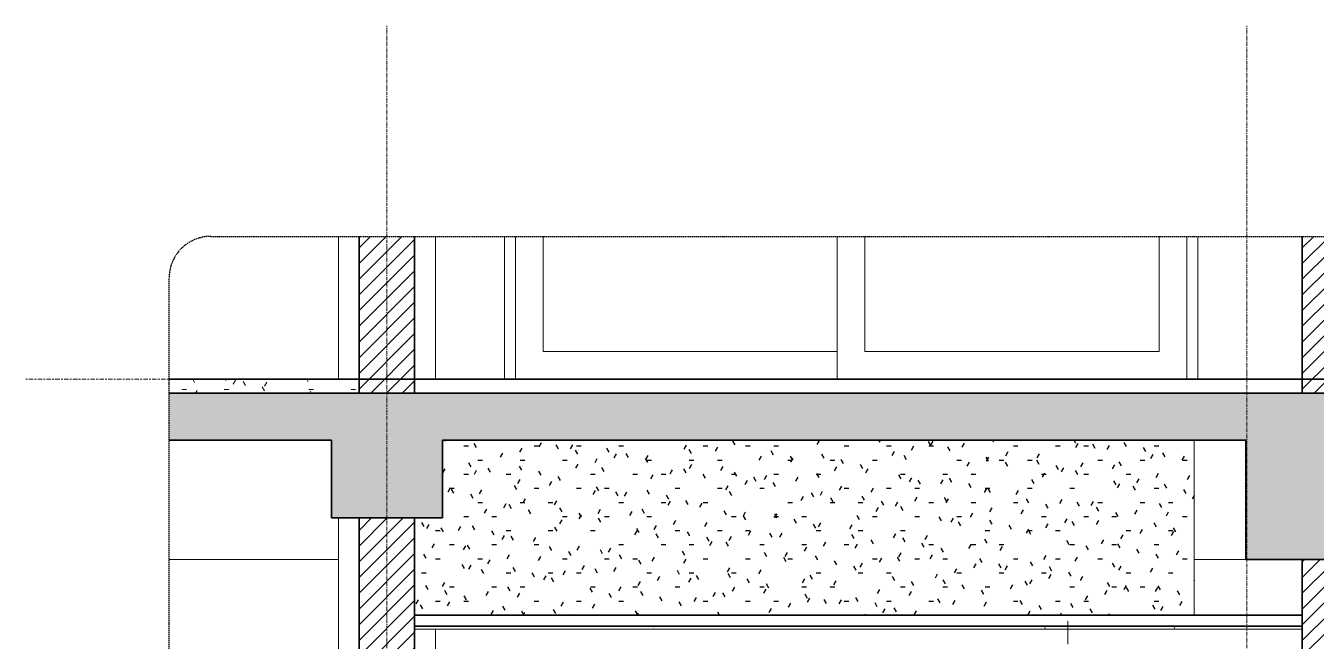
# Model space of a CAD drawing. Header units: millimetres. Extents: x 31157 to 224036, y 218 to 80529.
# Drawn here: x 85543 to 90195, y 4656 to 6873 of the extents above; entities that cross this region are included whole.
import ezdxf

# ---------------------------------------------------------------- set-up
doc = ezdxf.new("R2010")
doc.units = ezdxf.units.MM
for name, pattern in [('Centre', [31.75, 6.35, -4.7625, 15.875, -4.7625]), ('Grid Line', [22.225, 12.7, -3.175, 3.175, -3.175]), ('Hidden', [7.14375, 4.7625, -2.38125]), ('IMPORT-CENTER _2_', [40.64, 25.4, -5.08, 5.08, -5.08])]:
    doc.linetypes.add(name, pattern=pattern)
for name, color, linetype, lineweight in [('0-5', 170, 'Continuous', 5), ('A-CLNG', 13, 'Continuous', 18), ('A-CLNG-1', 250, 'Continuous', 35), ('A-CLNG-2', 7, 'Continuous', 18), ('A-CLNG-FNSH-1', 7, 'Continuous', 18), ('A-CLNG-IDEN', 151, 'Continuous', 9), ('A-CLNG-PATT-1', 7, 'Continuous', 18), ('A-CLNG-PATT-2', 31, 'Continuous', 25), ('A-DETL-GENF', 92, 'Continuous', 18), ('A-DETL-GENF-4', 92, 'Hidden', 25), ('A-DETL-GENF-5', 9, 'Continuous', 18), ('A-DETL-MEDM', 33, 'Continuous', 35), ('A-DOOR', 31, 'Continuous', 18), ('A-DOOR-FRAM-1', 31, 'Continuous', 18), ('A-DOOR-GLAZ-1', 31, 'Continuous', 18), ('A-FLOR-FNSH-1', 250, 'Continuous', 35), ('A-FLOR-LEVL-2', 51, 'Centre', 9), ('A-FLOR-PATT-4', 67, 'Continuous', 18), ('A-WALL', 113, 'Continuous', 18), ('A-WALL-6', 250, 'Continuous', 35), ('A-WALL-PATT-1', 9, 'Continuous', 18), ('A-WALL-PATT-2', 111, 'Continuous', 18), ('G-IMPT', 8, 'Continuous', 18), ('G-IMPT-5', 8, 'IMPORT-CENTER _2_', 18), ('M-EQPM', 50, 'Continuous', 18), ('M-EQPM-3', 50, 'Continuous', 25), ('S-BEAM-2', 7, 'Continuous', 18), ('S-COLS-8', 7, 'Continuous', 18), ('S-GRID-1', 1, 'Grid Line', 9)]:
    doc.layers.add(name, color=color, linetype=linetype, lineweight=lineweight)
pattern_1 = [(45, (71323.108, 15875), (-28.28427, 28.28427), [])]
pattern_2 = [(0, (71323.11, 15875), (203.2, 50.8), [16.764, -135.636, 16.764, -135.636, -812.8]), (0, (71323.11, 15875), (203.2, 50.8), [-304.8, 16.764, -288.036, 16.764, -135.636, -355.6]), (0, (71323.11, 15875), (203.2, 50.8), [-762, 16.764, -84.836, 16.764, -237.236]), (120, (71399.31, 15900.4), (-145.5941, 150.57636), [16.764, -135.636, 16.764, -135.636, -812.8]), (120, (71399.31, 15900.4), (-145.5941, 150.57636), [-304.8, 16.764, -288.036, 16.764, -135.636, -355.6]), (120, (71399.31, 15900.4), (-145.5941, 150.57636), [-762, 16.764, -84.836, 16.764, -237.236]), (240, (71424.71, 16002), (-57.6059, -201.37636), [16.764, -135.636, 16.764, -135.636, -812.8]), (240, (71424.71, 16002), (-57.6059, -201.37636), [-304.8, 16.764, -288.036, 16.764, -135.636, -355.6]), (240, (71424.71, 16002), (-57.6059, -201.37636), [-762, 16.764, -84.836, 16.764, -237.236])]
pattern_3 = [(45, (88231.17, 15875), (-28.28427, 28.28427), [])]

# ---------------------------------------------------------------- blocks, each defined once
blk = doc.blocks.new('NCV_TKTC_KET CAU_rvt-5-TKCS_CĂN HỘ LOẠI 2 - MẶT CẮT 4')
at = {"layer": 'S-BEAM-2'}
for p, q in [((69761.9, 4950), (69151.9, 4950)), ((73033.3, 4950), (72846.9, 4950))]:
    blk.add_line(p, q, dxfattribs=at)
at = {"layer": 'S-COLS-8'}
for p, q in [((69761.9, 5600), (69761.9, 6114.3)), ((70111.9, 5600), (70111.9, 6114.3)), ((69761.9, 2200), (69761.9, 5100)), ((70111.9, 2200), (70111.9, 4700))]:
    blk.add_line(p, q, dxfattribs=at)
blk = doc.blocks.new('NCV_TKTC_TANG 2_rvt-5-TKCS_CĂN HỘ LOẠI 2 - MẶT CẮT 4')
at = {"layer": 'A-FLOR-PATT-4'}
h = blk.add_hatch(dxfattribs=at)
h.set_pattern_fill('FP_18', color=256, style=0, pattern_type=2)
h.set_pattern_definition(pattern_2)
h.paths.add_polyline_path([(69736.9, 5550), (69836.9, 5550), (69836.9, 5600), (69151.9, 5600), (69151.9, 5550), (69711.4, 5550)])
at = {"layer": 'A-WALL-PATT-1'}
h = blk.add_hatch(dxfattribs=at)
h.set_pattern_fill('FP_16', color=256, style=0, pattern_type=2)
h.set_pattern_definition(pattern_1)
h.paths.add_polyline_path([(73336.9, 5550), (73336.9, 6114.3), (73236.9, 6114.3), (73236.9, 5550)])
at = {"layer": 'A-FLOR-FNSH-1'}
for p, q in [((69836.9, 5600), (69151.9, 5600)), ((69836.9, 5550), (69836.9, 5600)), ((73236.9, 5600), (70036.9, 5600)), ((70036.9, 5600), (70036.9, 5550)), ((73236.9, 5550), (73236.9, 5600))]:
    blk.add_line(p, q, dxfattribs=at)
at = {"layer": 'A-WALL-6'}
blk.add_line((73236.9, 6114.3), (73236.9, 5550), dxfattribs=at)
blk = doc.blocks.new('CL_01-VÁCH DỰNG THẠCH CAO CĂN HỘ LOẠI 1-5A5 - CL_01-VÁCH DỰNG THẠCH CAO CĂN HỘ LOẠI 1A-5-874219-TKCS_CĂN HỘ LOẠI 2 - MẶT CẮT 4')
at = {"layer": 'A-CLNG-PATT-2'}
h = blk.add_hatch(dxfattribs=at)
h.set_pattern_fill('FP_18', color=256, style=0, pattern_type=2)
h.set_pattern_definition(pattern_2)
h.paths.add_polyline_path([(70272.9, 4750), (72846.9, 4750), (72846.9, 5380), (70136.9, 5380), (70136.9, 5100), (70036.9, 5100), (70036.9, 4750), (70111.9, 4750)])
at = {"layer": 'A-CLNG-2'}
blk.add_line((72846.9, 4750), (72846.9, 5380), dxfattribs=at)
blk = doc.blocks.new('NCV_TKTC_TANG 1_rvt-5-TKCS_CĂN HỘ LOẠI 2 - MẶT CẮT 4')
at = {"layer": 'A-CLNG-PATT-1'}
h = blk.add_hatch(dxfattribs=at)
h.set_pattern_fill('FP_21', color=256, style=0, pattern_type=2)
h.set_pattern_definition([(0, (71323.11, 15875), (406.4, 101.6), [16.764, -288.036, 16.764, -288.036, -1625.6]), (0, (71323.11, 15875), (406.4, 101.6), [-609.6, 16.764, -592.836, 16.764, -288.036, -711.2]), (0, (71323.11, 15875), (406.4, 101.6), [-1524, 16.764, -186.436, 16.764, -491.236]), (120, (71475.51, 15925.8), (-291.1882, 301.1527), [16.764, -288.036, 16.764, -288.036, -1625.6]), (120, (71475.51, 15925.8), (-291.1882, 301.1527), [-609.6, 16.764, -592.836, 16.764, -288.036, -711.2]), (120, (71475.51, 15925.8), (-291.1882, 301.1527), [-1524, 16.764, -186.436, 16.764, -491.236]), (240, (71526.31, 16129), (-115.2118, -402.7527), [16.764, -288.036, 16.764, -288.036, -1625.6]), (240, (71526.31, 16129), (-115.2118, -402.7527), [-609.6, 16.764, -592.836, 16.764, -288.036, -711.2]), (240, (71526.31, 16129), (-115.2118, -402.7527), [-1524, 16.764, -186.436, 16.764, -491.236])])
h.paths.add_polyline_path([(72836.9, 4700), (73236.9, 4700), (73236.9, 4710), (70036.9, 4710), (70036.9, 4700), (72823.9, 4700)])
at = {"layer": 'A-WALL-PATT-1'}
h = blk.add_hatch(dxfattribs=at)
h.set_pattern_fill('FP_16', color=256, style=0, pattern_type=2)
h.set_pattern_definition(pattern_1)
h.paths.add_polyline_path([(73336.9, 2150), (73336.9, 4950), (73236.9, 4950), (73236.9, 2150)])
at = {"layer": 'A-CLNG-1'}
for p, q in [((73236.9, 4750), (70036.9, 4750)), ((70036.9, 4750), (70036.9, 4710)), ((73236.9, 4710), (73236.9, 4750)), ((73236.9, 4710), (70036.9, 4710))]:
    blk.add_line(p, q, dxfattribs=at)
at = {"layer": 'A-CLNG-FNSH-1'}
for p, q in [((70036.9, 4710), (70036.9, 4700)), ((70036.9, 4700), (73236.9, 4700)), ((73236.9, 4700), (73236.9, 4710))]:
    blk.add_line(p, q, dxfattribs=at)
at = {"layer": 'A-WALL-6'}
blk.add_line((73236.9, 4950), (73236.9, 2150), dxfattribs=at)
at = {"layer": 'A-CLNG'}
blk.add_blockref('CL_01-VÁCH DỰNG THẠCH CAO CĂN HỘ LOẠI 1-5A5 - CL_01-VÁCH DỰNG THẠCH CAO CĂN HỘ LOẠI 1A-5-874219-TKCS_CĂN HỘ LOẠI 2 - MẶT CẮT 4', (0, 0), dxfattribs=at)
blk = doc.blocks.new('TKTC_XREF_251221_MB TANG 2-7 - TKTC_XREF_260130_MB TANG 2-5_dwg_$cc-4746808-TKCS_CĂN HỘ LOẠI 2 - MẶT CẮT 4')
at = {"layer": 'G-IMPT-5'}
for p, q in [((70174.6, 5600), (70021.6, 5600)), ((70098.1, 5600), (70098.1, 5600))]:
    blk.add_line(p, q, dxfattribs=at)
at = {"layer": 'M-EQPM'}
for p, q in [((70041.3, 5600), (70041.3, 5600)), ((70098.1, 5600), (70085.6, 5600)), ((70085.6, 5600), (70098.1, 5600)), ((70098.1, 5600), (70152.2, 5600)), ((70152.2, 5600), (70098.1, 5600)), ((70098.1, 5600), (70110.7, 5600)), ((70110.7, 5600), (70098.1, 5600))]:
    blk.add_line(p, q, dxfattribs=at)
blk = doc.blocks.new('TKTC_XREF_251221_MB TANG 2-7 - TKTC_XREF_260130_MB TANG 2-5_dwg_CUM U_DN100-4746796-TKCS_CĂN HỘ LOẠI 2 - MẶT CẮT 4')
at = {"layer": 'G-IMPT'}
for p, q in [((70019.2, 5600), (70020.2, 5600)), ((70020.2, 5600), (70019.2, 5600)), ((70019.2, 5600), (70020.2, 5600)), ((70020.2, 5600), (70019.2, 5600)), ((70025.6, 5600), (70020.2, 5600)), ((70020.2, 5600), (70025.6, 5600)), ((70025.6, 5600), (70020.2, 5600)), ((70020.2, 5600), (70025.6, 5600)), ((70026.6, 5600), (70026.6, 5600)), ((70026.6, 5600), (70026.6, 5600)), ((70026.6, 5600), (70031.4, 5600)), ((70031.4, 5600), (70026.6, 5600)), ((70031.4, 5600), (70026.6, 5600)), ((70031.4, 5600), (70026.6, 5600)), ((70026.6, 5600), (70031.4, 5600)), ((70031.4, 5600), (70026.6, 5600)), ((70031.4, 5600), (70026.6, 5600)), ((70031.4, 5600), (70026.6, 5600)), ((70031.4, 5600), (70033.3, 5600)), ((70033.3, 5600), (70031.4, 5600)), ((70031.4, 5600), (70033.3, 5600)), ((70033.3, 5600), (70031.4, 5600)), ((70033.3, 5600), (70098.1, 5600)), ((70033.3, 5600), (70098.1, 5600)), ((70033.3, 5600), (70098.1, 5600)), ((70033.3, 5600), (70098.1, 5600)), ((70098.1, 5600), (70157.4, 5600)), ((70157.4, 5600), (70098.1, 5600)), ((70098.1, 5600), (70098.1, 5600)), ((70098.1, 5600), (70165.2, 5600)), ((70165.2, 5600), (70098.1, 5600))]:
    blk.add_line(p, q, dxfattribs=at)
blk = doc.blocks.new('TKTC_XREF_251221_MB TANG 2-7 - TKTC_XREF_260130_MB TANG 2-5_dwg_THU NUOC - THU NUOC-444531-TKCS_MB TẦNG 1-4746810-TKCS_CĂN HỘ LOẠI 2 - MẶT CẮT 4')
at = {"layer": 'G-IMPT'}
for p, q in [((77782.9, 5600), (77932.9, 5600)), ((77932.9, 5600), (77782.9, 5600)), ((77807.9, 5600), (77907.9, 5600)), ((77907.9, 5600), (77807.9, 5600)), ((77823.9, 5600), (77817.9, 5600)), ((77817.9, 5600), (77823.9, 5600)), ((77830.3, 5600), (77836.3, 5600)), ((77836.3, 5600), (77830.3, 5600)), ((77842.7, 5600), (77848.7, 5600)), ((77848.7, 5600), (77842.7, 5600)), ((77861.2, 5600), (77855.2, 5600)), ((77855.2, 5600), (77861.2, 5600)), ((77861.2, 5600), (77855.2, 5600)), ((77855.2, 5600), (77861.2, 5600)), ((77857.9, 5600), (77857.9, 5600)), ((77857.9, 5600), (77857.9, 5600)), ((77857.9, 5600), (77857.9, 5600)), ((77857.9, 5600), (77857.9, 5600)), ((77873.2, 5600), (77867.2, 5600)), ((77867.2, 5600), (77873.2, 5600)), ((77885.6, 5600), (77879.6, 5600)), ((77879.6, 5600), (77885.6, 5600)), ((77892, 5600), (77898, 5600)), ((77898, 5600), (77892, 5600))]:
    blk.add_line(p, q, dxfattribs=at)
blk = doc.blocks.new('TKTC_XREF_251221_MB TANG 2-7 - TKTC_XREF_260130_MB TANG 2-5_dwg_$cc-V55-TKCS_CĂN HỘ LOẠI 2 - MẶT CẮT 4')
at = {"layer": 'G-IMPT-5'}
for p, q in [((69683.5, 5600), (69804.6, 5600)), ((69744.5, 5600), (69743.7, 5600))]:
    blk.add_line(p, q, dxfattribs=at)
at = {"layer": 'M-EQPM'}
for p, q in [((69744.4, 5600), (69743.8, 5600)), ((69743.8, 5600), (69744.1, 5600)), ((69744.1, 5600), (69744.4, 5600)), ((69789.1, 5600), (69789.1, 5600))]:
    blk.add_line(p, q, dxfattribs=at)
blk = doc.blocks.new('TKTC_XREF_251221_MB TANG 2-7 - TKTC_XREF_260130_MB TANG 2-5_dwg_CUM U_DN100-V56-TKCS_CĂN HỘ LOẠI 2 - MẶT CẮT 4')
at = {"layer": 'G-IMPT'}
for p, q in [((69745.6, 5600), (69692.5, 5600)), ((69692.5, 5600), (69745.6, 5600)), ((69745.6, 5600), (69698.7, 5600)), ((69698.7, 5600), (69745.6, 5600)), ((69745.6, 5600), (69745.6, 5600)), ((69796.9, 5600), (69745.6, 5600)), ((69796.9, 5600), (69745.6, 5600)), ((69796.9, 5600), (69745.6, 5600)), ((69796.9, 5600), (69745.6, 5600)), ((69798.5, 5600), (69796.9, 5600)), ((69796.9, 5600), (69798.5, 5600)), ((69798.5, 5600), (69796.9, 5600)), ((69796.9, 5600), (69798.5, 5600)), ((69802.2, 5600), (69798.5, 5600)), ((69798.5, 5600), (69802.2, 5600)), ((69798.5, 5600), (69802.2, 5600)), ((69798.5, 5600), (69802.2, 5600)), ((69802.2, 5600), (69798.5, 5600)), ((69798.5, 5600), (69802.2, 5600)), ((69798.5, 5600), (69802.2, 5600)), ((69798.5, 5600), (69802.2, 5600)), ((69802.2, 5600), (69802.2, 5600)), ((69802.2, 5600), (69802.2, 5600)), ((69803, 5600), (69807.3, 5600)), ((69807.3, 5600), (69803, 5600)), ((69803, 5600), (69807.3, 5600)), ((69807.3, 5600), (69803, 5600)), ((69808.1, 5600), (69807.3, 5600)), ((69807.3, 5600), (69808.1, 5600)), ((69808.1, 5600), (69807.3, 5600)), ((69807.3, 5600), (69808.1, 5600))]:
    blk.add_line(p, q, dxfattribs=at)
blk = doc.blocks.new('TKTC_XREF_251221_MB TANG 2-7 - TKTC_XREF_260130_MB TANG 2-5_dwg_$cc-4746805-TKCS_CĂN HỘ LOẠI 2 - MẶT CẮT 4')
at = {"layer": 'G-IMPT-5'}
for p, q in [((70153.5, 5600), (70000.5, 5600)), ((70077, 5600), (70077, 5600))]:
    blk.add_line(p, q, dxfattribs=at)
at = {"layer": 'M-EQPM'}
for p, q in [((70020.1, 5600), (70020.1, 5600)), ((70077, 5600), (70064.4, 5600)), ((70064.4, 5600), (70077, 5600)), ((70077, 5600), (70131, 5600)), ((70131, 5600), (70077, 5600)), ((70077, 5600), (70089.5, 5600)), ((70089.5, 5600), (70077, 5600))]:
    blk.add_line(p, q, dxfattribs=at)
blk = doc.blocks.new('TKTC_XREF_251221_MB TANG 2-7 - TKTC_XREF_260130_MB TANG 2-5_dwg_CUM U_DN100-V57-TKCS_CĂN HỘ LOẠI 2 - MẶT CẮT 4')
at = {"layer": 'G-IMPT'}
for p, q in [((69998.1, 5600), (69999, 5600)), ((69999, 5600), (69998.1, 5600)), ((69998.1, 5600), (69999, 5600)), ((69999, 5600), (69998.1, 5600)), ((70004.5, 5600), (69999, 5600)), ((69999, 5600), (70004.5, 5600)), ((70004.5, 5600), (69999, 5600)), ((69999, 5600), (70004.5, 5600)), ((70005.4, 5600), (70005.4, 5600)), ((70005.4, 5600), (70005.4, 5600)), ((70005.4, 5600), (70010.2, 5600)), ((70010.2, 5600), (70005.4, 5600)), ((70010.2, 5600), (70005.4, 5600)), ((70010.2, 5600), (70005.4, 5600)), ((70005.4, 5600), (70010.2, 5600)), ((70010.2, 5600), (70005.4, 5600)), ((70010.2, 5600), (70005.4, 5600)), ((70010.2, 5600), (70005.4, 5600)), ((70010.2, 5600), (70012.1, 5600)), ((70012.1, 5600), (70010.2, 5600)), ((70010.2, 5600), (70012.1, 5600)), ((70012.1, 5600), (70010.2, 5600)), ((70012.1, 5600), (70077, 5600)), ((70012.1, 5600), (70077, 5600)), ((70012.1, 5600), (70077, 5600)), ((70012.1, 5600), (70077, 5600)), ((70077, 5600), (70136.3, 5600)), ((70136.3, 5600), (70077, 5600)), ((70077, 5600), (70077, 5600)), ((70077, 5600), (70144.1, 5600)), ((70144.1, 5600), (70077, 5600))]:
    blk.add_line(p, q, dxfattribs=at)
blk = doc.blocks.new('TKTC_XREF_251221_MB TANG 2-7 - TKTC_XREF_260130_MB TANG 2-5_dwg_$cc-V58-TKCS_CĂN HỘ LOẠI 2 - MẶT CẮT 4')
at = {"layer": 'G-IMPT-5'}
for p, q in [((70040.2, 5600), (70193.3, 5600)), ((70116.8, 5600), (70116.8, 5600))]:
    blk.add_line(p, q, dxfattribs=at)
at = {"layer": 'M-EQPM'}
for p, q in [((70116.8, 5600), (70059.9, 5600)), ((70059.9, 5600), (70173.6, 5600)), ((70170.8, 5600), (70062.7, 5600)), ((70062.7, 5600), (70116.8, 5600)), ((70116.8, 5600), (70170.8, 5600)), ((70173.6, 5600), (70116.8, 5600))]:
    blk.add_line(p, q, dxfattribs=at)
blk = doc.blocks.new('TKTC_XREF_251221_MB TANG 2-7 - TKTC_XREF_260130_MB TANG 2-5_dwg_CUM U_DN100-V53-TKCS_CĂN HỘ LOẠI 2 - MẶT CẮT 4')
at = {"layer": 'G-IMPT'}
for p, q in [((75092.7, 5600), (75090.8, 5600)), ((75090.8, 5600), (75106.1, 5600)), ((75092.7, 5600), (75095.5, 5600)), ((75104.2, 5600), (75092.7, 5600)), ((75094.1, 5600), (75102.7, 5600)), ((75232.1, 5600), (75094.4, 5600)), ((75095.5, 5600), (75101.3, 5600)), ((75095.9, 5600), (75096.8, 5600)), ((75095.9, 5600), (75101, 5600)), ((75096.8, 5600), (75100, 5600)), ((75096.8, 5600), (75100, 5600)), ((75096.8, 5600), (75100, 5600)), ((75100, 5600), (75101, 5600)), ((75101.3, 5600), (75104.2, 5600)), ((75224.1, 5600), (75102.4, 5600)), ((75102.4, 5600), (75106.4, 5600)), ((75106.1, 5600), (75104.2, 5600)), ((75220.1, 5600), (75106.4, 5600)), ((75224.1, 5600), (75220.1, 5600)), ((75222.3, 5600), (75220.4, 5600)), ((75220.4, 5600), (75235.7, 5600)), ((75222.3, 5600), (75225.2, 5600)), ((75233.8, 5600), (75222.3, 5600)), ((75223.8, 5600), (75232.4, 5600)), ((75225.2, 5600), (75231, 5600)), ((75225.5, 5600), (75226.5, 5600)), ((75225.5, 5600), (75230.6, 5600)), ((75226.5, 5600), (75229.7, 5600)), ((75226.5, 5600), (75229.7, 5600)), ((75226.5, 5600), (75229.7, 5600)), ((75229.7, 5600), (75230.6, 5600)), ((75231, 5600), (75233.8, 5600)), ((75235.7, 5600), (75233.8, 5600))]:
    blk.add_line(p, q, dxfattribs=at)
blk = doc.blocks.new('TKTC_XREF_251221_MB TANG 2-7 - TKTC_XREF_260130_MB TANG 2-5_dwg_THU NUOC - THU NUOC-444531-TKCS_MB TẦNG 1-4746804-TKCS_CĂN HỘ LOẠI 2 - MẶT CẮT 4')
at = {"layer": 'G-IMPT'}
for p, q in [((70188, 5600), (70338, 5600)), ((70338, 5600), (70188, 5600)), ((70213, 5600), (70313, 5600)), ((70313, 5600), (70213, 5600)), ((70228.9, 5600), (70222.9, 5600)), ((70222.9, 5600), (70228.9, 5600)), ((70235.3, 5600), (70241.3, 5600)), ((70241.3, 5600), (70235.3, 5600)), ((70247.7, 5600), (70253.7, 5600)), ((70253.7, 5600), (70247.7, 5600)), ((70266.2, 5600), (70260.2, 5600)), ((70260.2, 5600), (70266.2, 5600)), ((70266.2, 5600), (70260.2, 5600)), ((70260.2, 5600), (70266.2, 5600)), ((70263, 5600), (70263, 5600)), ((70263, 5600), (70263, 5600)), ((70263, 5600), (70263, 5600)), ((70263, 5600), (70263, 5600)), ((70278.2, 5600), (70272.2, 5600)), ((70272.2, 5600), (70278.2, 5600)), ((70290.6, 5600), (70284.6, 5600)), ((70284.6, 5600), (70290.6, 5600)), ((70297, 5600), (70303, 5600)), ((70303, 5600), (70297, 5600))]:
    blk.add_line(p, q, dxfattribs=at)
blk = doc.blocks.new('TKTC_XREF_251221_MB TANG 2-7 - TKTC_XREF_251221_MB TANG 2-7-2039446-TKCS_CĂN HỘ LOẠI 2 - MẶT CẮT 4')
at = {"layer": 'M-EQPM'}
for p, q in [((69795.3, 5600), (69675.3, 5600)), ((69675.3, 5600), (69795.3, 5600)), ((69796.9, 5600), (69676.9, 5600)), ((69676.9, 5600), (69796.9, 5600)), ((69796.9, 5600), (69687, 5600)), ((69687, 5600), (69796.9, 5600)), ((69835.3, 5600), (69795.3, 5600)), ((69795.3, 5600), (69835.3, 5600)), ((69836.9, 5600), (69796.9, 5600)), ((69796.9, 5600), (69836.9, 5600)), ((69836.9, 5600), (69796.9, 5600)), ((69796.9, 5600), (69836.9, 5600)), ((70011.9, 5600), (69962.2, 5600)), ((69962.2, 5600), (70011.9, 5600)), ((70033.1, 5600), (69983.3, 5600)), ((69983.3, 5600), (70033.1, 5600)), ((70161.7, 5600), (70012.1, 5600)), ((70012.1, 5600), (70161.7, 5600)), ((70182.9, 5600), (70033.2, 5600)), ((70033.2, 5600), (70182.9, 5600)), ((70045, 5600), (70045.3, 5600)), ((70195.4, 5600), (70045, 5600)), ((70195.6, 5600), (70045.2, 5600)), ((70045.2, 5600), (70195.6, 5600)), ((70045.3, 5600), (70195.8, 5600)), ((70195.8, 5600), (70195.4, 5600))]:
    blk.add_line(p, q, dxfattribs=at)
at = {"layer": 'M-EQPM-3'}
for p, q in [((69765.2, 5600), (69151.9, 5600)), ((69151.9, 5600), (78236.9, 5600)), ((69151.9, 5600), (69763.6, 5600)), ((69763.6, 5600), (78238.6, 5600)), ((78236.9, 5600), (69765.2, 5600))]:
    blk.add_line(p, q, dxfattribs=at)
for name, p in [('TKTC_XREF_251221_MB TANG 2-7 - TKTC_XREF_260130_MB TANG 2-5_dwg_THU NUOC - THU NUOC-444531-TKCS_MB TẦNG 1-4746810-TKCS_CĂN HỘ LOẠI 2 - MẶT CẮT 4', (-8324.3, 0)), ('TKTC_XREF_251221_MB TANG 2-7 - TKTC_XREF_260130_MB TANG 2-5_dwg_$cc-V55-TKCS_CĂN HỘ LOẠI 2 - MẶT CẮT 4', (-1.6, 0)), ('TKTC_XREF_251221_MB TANG 2-7 - TKTC_XREF_260130_MB TANG 2-5_dwg_$cc-V55-TKCS_CĂN HỘ LOẠI 2 - MẶT CẮT 4', (0, 0)), ('TKTC_XREF_251221_MB TANG 2-7 - TKTC_XREF_260130_MB TANG 2-5_dwg_$cc-V55-TKCS_CĂN HỘ LOẠI 2 - MẶT CẮT 4', (0, 0)), ('TKTC_XREF_251221_MB TANG 2-7 - TKTC_XREF_260130_MB TANG 2-5_dwg_CUM U_DN100-V56-TKCS_CĂN HỘ LOẠI 2 - MẶT CẮT 4', (-1.6, 0)), ('TKTC_XREF_251221_MB TANG 2-7 - TKTC_XREF_260130_MB TANG 2-5_dwg_CUM U_DN100-V56-TKCS_CĂN HỘ LOẠI 2 - MẶT CẮT 4', (0, 0)), ('TKTC_XREF_251221_MB TANG 2-7 - TKTC_XREF_260130_MB TANG 2-5_dwg_CUM U_DN100-V56-TKCS_CĂN HỘ LOẠI 2 - MẶT CẮT 4', (0, 0)), ('TKTC_XREF_251221_MB TANG 2-7 - TKTC_XREF_260130_MB TANG 2-5_dwg_CUM U_DN100-V57-TKCS_CĂN HỘ LOẠI 2 - MẶT CẮT 4', (0, 0)), ('TKTC_XREF_251221_MB TANG 2-7 - TKTC_XREF_260130_MB TANG 2-5_dwg_$cc-4746805-TKCS_CĂN HỘ LOẠI 2 - MẶT CẮT 4', (0, 0)), ('TKTC_XREF_251221_MB TANG 2-7 - TKTC_XREF_260130_MB TANG 2-5_dwg_CUM U_DN100-4746796-TKCS_CĂN HỘ LOẠI 2 - MẶT CẮT 4', (0, 0)), ('TKTC_XREF_251221_MB TANG 2-7 - TKTC_XREF_260130_MB TANG 2-5_dwg_$cc-4746808-TKCS_CĂN HỘ LOẠI 2 - MẶT CẮT 4', (0, 0)), ('TKTC_XREF_251221_MB TANG 2-7 - TKTC_XREF_260130_MB TANG 2-5_dwg_$cc-V58-TKCS_CĂN HỘ LOẠI 2 - MẶT CẮT 4', (0, 0)), ('TKTC_XREF_251221_MB TANG 2-7 - TKTC_XREF_260130_MB TANG 2-5_dwg_CUM U_DN100-V53-TKCS_CĂN HỘ LOẠI 2 - MẶT CẮT 4', (-5045.6, 0)), ('TKTC_XREF_251221_MB TANG 2-7 - TKTC_XREF_260130_MB TANG 2-5_dwg_THU NUOC - THU NUOC-444531-TKCS_MB TẦNG 1-4746804-TKCS_CĂN HỘ LOẠI 2 - MẶT CẮT 4', (0, 0)), ('TKTC_XREF_251221_MB TANG 2-7 - TKTC_XREF_260130_MB TANG 2-5_dwg_THU NUOC - THU NUOC-444531-TKCS_MB TẦNG 1-4746810-TKCS_CĂN HỘ LOẠI 2 - MẶT CẮT 4', (-7269.3, 0)), ('TKTC_XREF_251221_MB TANG 2-7 - TKTC_XREF_260130_MB TANG 2-5_dwg_THU NUOC - THU NUOC-444531-TKCS_MB TẦNG 1-4746810-TKCS_CĂN HỘ LOẠI 2 - MẶT CẮT 4', (-7269.3, 0))]:
    blk.add_blockref(name, p)
blk = doc.blocks.new('DEG_02-DEG_03 - DEG_02-2500x2400mm-CỬA ĐI 02 CÁNH TRƯỢT-V59-TKCS_CĂN HỘ LOẠI 2 - MẶT CẮT 4')
at = {"layer": 'A-DOOR'}
for p, q in [((71560.3, 6114.3), (71560.3, 5600)), ((71660.3, 5700), (71660.3, 6114.3)), ((72720.3, 6114.3), (72720.3, 5700)), ((72720.3, 5700), (71660.3, 5700))]:
    blk.add_line(p, q, dxfattribs=at)
at = {"layer": 'A-DOOR-FRAM-1'}
for p, q in [((70400.3, 6114.3), (70400.3, 5600)), ((72820.3, 6114.3), (72820.3, 5600))]:
    blk.add_line(p, q, dxfattribs=at)
at = {"layer": 'A-DOOR-GLAZ-1'}
for p, q in [((70500.3, 6114.3), (70500.3, 5700)), ((70500.3, 5700), (71560.3, 5700))]:
    blk.add_line(p, q, dxfattribs=at)
blk = doc.blocks.new('BORDER VIEW - BORDER VIEW-2582139-TKCS_CĂN HỘ LOẠI 2 - MẶT CẮT 4')
at = {"layer": 'A-DETL-GENF-4'}
for p, q in [((69301.9, 6114.3), (78466, 6114.3)), ((69151.9, 1750), (69151.9, 5964.3))]:
    blk.add_line(p, q, dxfattribs=at)
blk.add_arc((69301.9, 5964.3), 150, 90, 180, dxfattribs=at)

msp = doc.modelspace()

# ---------------------------------------------------------------- hatches: boundary and pattern name
at = {"layer": 'A-DETL-GENF-5'}
h = msp.add_hatch(dxfattribs=at)
h.set_pattern_fill('FP_17', color=256, style=0, pattern_type=2)
h.set_pattern_definition([(50, (88231.17, 15875), (364.368, -31.878), [38.1, -419.1]), (355, (88231.17, 15875), (-70.486, 382.113), [30.48, -335.28]), (100.451, (88261.53, 15872.34), (293.885, 350.233), [32.38, -356.18]), (46.184, (88231.17, 15976.6), (542.158, -84.086), [57.15, -628.65]), (96.636, (88276.35, 15969.6), (474.805, 494.855), [48.57, -534.27]), (351.184, (88231.17, 15976.6), (474.81, 494.85), [45.72, -502.92]), (21, (88281.97, 15951.2), (303.2285, -204.5305), [38.1, -419.1]), (326, (88281.97, 15951.2), (123.604, 368.376), [30.48, -335.28]), (71.451, (88307.24, 15934.16), (426.834, 163.843), [32.38, -356.18]), (37.5, (88231.17, 15875), (6.1766, 169.1102), [3.353, -327.863, 3.353, -337.007, -336.55]), (37.5, (88231.17, 15875), (6.1766, 169.1102), [-671.576, 3.353, -333.197]), (7.5, (88231.17, 15875), (133.639, 200.3615), [3.353, -190.703, 3.353, -320.243, -128.27]), (7.5, (88231.17, 15875), (133.639, 200.3615), [-517.652, 3.353, -124.917]), (327.5, (88117.88, 15875), (271.1818, -11.4584), [3.353, -123.647, 3.353, -392.887, -525.78]), (327.5, (88117.88, 15875), (271.1818, -11.4584), [-523.24, 3.353, -522.427]), (317.5, (88067.08, 15875), (296.2585, 50.853), [3.353, -161.747, 3.353, -259.791, -373.38]), (317.5, (88067.08, 15875), (296.2585, 50.853), [-428.244, 3.353, -370.027]), (45, (88231.17, 15875), (-125.7236, 125.7236), []), (45, (88231.17, 16065.5), (-125.7236, 125.7236), [])])
h.paths.add_polyline_path([(94945, 4950), (95141.3, 4950), (95141.3, 5550), (92145, 5550), (92145, 5500), (90245, 5500), (90245, 5550), (86060, 5550), (86060, 5380), (86645, 5380), (86645, 5100), (87045, 5100), (87045, 5380), (89941.3, 5380), (89941.3, 4950), (90244.9, 4950), (90245, 5330), (92245, 5330), (92245, 5385), (94845, 5385), (94845, 4950)])
at = {"layer": 'A-WALL-PATT-2'}
h = msp.add_hatch(dxfattribs=at)
h.set_pattern_fill('FP_16', color=256, style=0, pattern_type=2)
h.set_pattern_definition(pattern_3)
h.paths.add_polyline_path([(86823.3, 5550), (86945, 5550), (86945, 6114.3), (86745, 6114.3), (86745, 5550)])
h = msp.add_hatch(dxfattribs=at)
h.set_pattern_fill('FP_16', color=256, style=0, pattern_type=2)
h.set_pattern_definition(pattern_3)
h.paths.add_polyline_path([(86754.7, 2150), (86945, 2150), (86945, 5100), (86745, 5100), (86745, 2150)])

# ---------------------------------------------------------------- linework, layer by layer
at = {"layer": 'A-CLNG-IDEN'}
msp.add_line((89300.3, 4728), (89300.3, 4645.8), dxfattribs=at)
at = {"layer": 'A-DETL-MEDM'}
for p, q in [((90245, 5550), (86060, 5550)), ((86060, 5380), (86645, 5380)), ((86645, 5380), (86645, 5100)), ((87045, 5100), (87045, 5380)), ((87045, 5380), (89941.3, 5380)), ((89941.3, 5380), (89941.3, 4950)), ((86645, 5100), (87045, 5100)), ((89941.3, 4950), (90244.9, 4950))]:
    msp.add_line(p, q, dxfattribs=at)
at = {"layer": 'A-FLOR-LEVL-2'}
msp.add_line((85543.4, 5600), (95963.1, 5600), dxfattribs=at)
at = {"layer": 'A-WALL'}
for p, q in [((87268.4, 5600), (87268.4, 6114.3)), ((89768.4, 6114.3), (89768.4, 5600))]:
    msp.add_line(p, q, dxfattribs=at)
at = {"layer": 'A-WALL-6'}
for p, q in [((86745, 6114.3), (86745, 5550)), ((86945, 5550), (86945, 6114.3)), ((86745, 5100), (86745, 2150)), ((86945, 2150), (86945, 5100))]:
    msp.add_line(p, q, dxfattribs=at)
at = {"layer": 'S-GRID-1'}
for p, q in [((86845, 5622.6), (86845, 6872.6)), ((89944.9, 5622.6), (89944.9, 6872.6)), ((86845, 1943), (86845, 5622.6)), ((89944.9, 1943), (89944.9, 5622.6))]:
    msp.add_line(p, q, dxfattribs=at)

# ---------------------------------------------------------------- block references
at = {"layer": '0-5'}
for name in ['NCV_TKTC_KET CAU_rvt-5-TKCS_CĂN HỘ LOẠI 2 - MẶT CẮT 4', 'NCV_TKTC_TANG 2_rvt-5-TKCS_CĂN HỘ LOẠI 2 - MẶT CẮT 4', 'NCV_TKTC_TANG 1_rvt-5-TKCS_CĂN HỘ LOẠI 2 - MẶT CẮT 4']:
    msp.add_blockref(name, (16908.1, 0), dxfattribs=at)
at = {"layer": 'A-DETL-GENF'}
msp.add_blockref('BORDER VIEW - BORDER VIEW-2582139-TKCS_CĂN HỘ LOẠI 2 - MẶT CẮT 4', (16908.1, 0), dxfattribs=at)
at = {"layer": 'A-DOOR'}
msp.add_blockref('DEG_02-DEG_03 - DEG_02-2500x2400mm-CỬA ĐI 02 CÁNH TRƯỢT-V59-TKCS_CĂN HỘ LOẠI 2 - MẶT CẮT 4', (16908.1, 0), dxfattribs=at)
at = {"layer": 'M-EQPM'}
msp.add_blockref('TKTC_XREF_251221_MB TANG 2-7 - TKTC_XREF_251221_MB TANG 2-7-2039446-TKCS_CĂN HỘ LOẠI 2 - MẶT CẮT 4', (16908.1, 0), dxfattribs=at)

doc.saveas('drawing.dxf')
